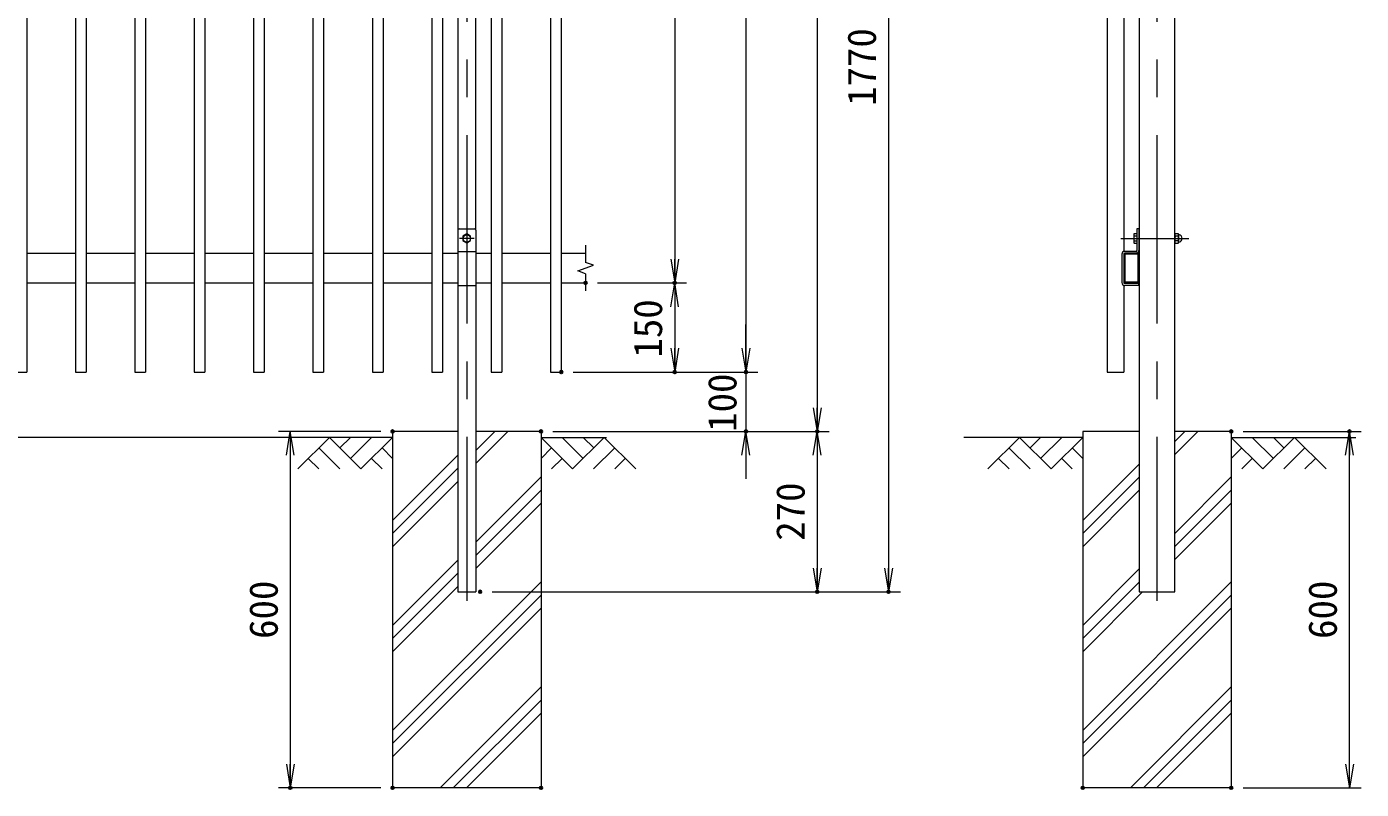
# Model space of a CAD drawing. Units: millimetres at full size. Extents: x -4200 to 4200, y -2970 to 2970.
# Drawn here: x -2024 to 223, y -734 to 550 of the extents above; entities that cross this region are included whole.
import ezdxf
from ezdxf.enums import TextEntityAlignment as Align

# ---------------------------------------------------------------- set-up
doc = ezdxf.new("R2010")
doc.units = ezdxf.units.MM
doc.header["$LTSCALE"] = 10
doc.header["$PDMODE"] = 32
doc.header["$PDSIZE"] = 5
doc.linetypes.add('USER1', pattern=[50.8, 31.75, -6.35, 6.35, -6.35])
for name, color, linetype, lineweight in [('0-0_D-STR1', 1, 'Continuous', 18), ('0-1_D-BMK', 2, 'USER1', 13), ('0-2_D-BGD', 7, 'Continuous', 18), ('0-3_D-STR4', 7, 'Continuous', 18), ('0-4_D-DCR-HCH', 7, 'Continuous', 13), ('0-5_D-STR3', 3, 'Continuous', 13), ('0-6_D-STR-DIM', 7, 'Continuous', 13), ('0-7_0', 7, 'Continuous', 18)]:
    doc.layers.add(name, color=color, linetype=linetype, lineweight=lineweight)
doc.layers.add('0-8_Defpoints', color=253, linetype='Continuous')
doc.styles.add('ＭＳ ゴシック', font='')
doc.styles.get('ＭＳ ゴシック').set_extended_font_data('MS Gothic')

# ---------------------------------------------------------------- blocks, each defined once
blk = doc.blocks.new('_Open')
at = {"layer": '0-7_0'}
blk.add_line((-10, 1.667), (0, 0), dxfattribs=at)
blk.add_lwpolyline([(-10, -1.667), (0, 0), (-10, 0)], dxfattribs=at)

msp = doc.modelspace()

# ---------------------------------------------------------------- linework, layer by layer
at = {"layer": '0-0_D-STR1'}
for p, q in [((-2024.25, 1368.92), (-2024.25, -31.08)), ((-1924.25, 1368.92), (-1924.25, -31.08)), ((-1824.25, 1368.92), (-1824.25, -31.08)), ((-1724.25, 1368.92), (-1724.25, -31.08)), ((-1624.25, 1368.92), (-1624.25, -31.08)), ((-1524.25, 1368.92), (-1524.25, -31.08)), ((-1424.25, 1368.92), (-1424.25, -31.08)), ((-1324.25, 1368.92), (-1324.25, -31.08)), ((-1224.25, 1368.92), (-1224.25, -31.08)), ((-1124.25, 1368.92), (-1124.25, -31.08)), ((-205.23, 1368.92), (-205.23, -31.08)), ((-151.23, 1358.92), (-151.23, -401.08)), ((-91.23, -401.08), (-91.23, 1358.92)), ((-1298.25, 1164.72), (-1298.25, 207.92)), ((-1268.25, 207.92), (-1268.25, 1164.72)), ((-177.23, 1164.99), (-177.23, 171.84)), ((-2024.25, 168.92), (-1942.25, 168.92)), ((-1924.25, 168.92), (-1842.25, 168.92)), ((-1824.25, 168.92), (-1742.25, 168.92)), ((-1724.25, 168.92), (-1642.25, 168.92)), ((-1624.25, 168.92), (-1542.25, 168.92)), ((-1524.25, 168.92), (-1442.25, 168.92)), ((-1424.25, 168.92), (-1342.25, 168.92)), ((-1324.25, 168.92), (-1298.25, 168.92)), ((-1268.25, 168.92), (-1242.25, 168.92)), ((-1224.25, 168.92), (-1142.25, 168.92)), ((-1124.25, 168.92), (-1083.25, 168.92)), ((-177.23, 166.82), (-177.23, 119.52)), ((-175.63, 166.82), (-175.63, 121.02)), ((-153.68, 168.92), (-175.13, 168.92)), ((-153.68, 167.32), (-175.13, 167.32)), ((-152.83, 121.02), (-152.83, 166.47)), ((-151.23, 121.02), (-151.23, 166.47)), ((-2024.25, 118.92), (-1942.25, 118.92)), ((-1924.25, 118.92), (-1842.25, 118.92)), ((-1824.25, 118.92), (-1742.25, 118.92)), ((-1724.25, 118.92), (-1642.25, 118.92)), ((-1624.25, 118.92), (-1542.25, 118.92)), ((-1524.25, 118.92), (-1442.25, 118.92)), ((-1424.25, 118.92), (-1342.25, 118.92)), ((-1324.25, 118.92), (-1298.25, 118.92)), ((-1298.25, 114.72), (-1298.25, -401.08)), ((-1268.25, 118.92), (-1242.25, 118.92)), ((-1268.25, 114.72), (-1268.25, -401.08)), ((-1224.25, 118.92), (-1142.25, 118.92)), ((-1124.25, 118.92), (-1083.25, 118.92)), ((-177.23, 114.99), (-177.23, -31.08)), ((-175.13, 120.52), (-153.33, 120.52)), ((-175.13, 118.92), (-153.33, 118.92)), ((-205.23, -31.08), (-177.23, -31.08)), ((-1298.25, -401.08), (-1268.25, -401.08)), ((-151.23, -401.08), (-91.23, -401.08))]:
    msp.add_line(p, q, dxfattribs=at)
for points in [[(-2042.25, 1368.92), (-2042.25, -31.08), (-2024.25, -31.08)], [(-1942.25, 1368.92), (-1942.25, -31.08), (-1924.25, -31.08)], [(-1842.25, 1368.92), (-1842.25, -31.08), (-1824.25, -31.08)], [(-1742.25, 1368.92), (-1742.25, -31.08), (-1724.25, -31.08)], [(-1642.25, 1368.92), (-1642.25, -31.08), (-1624.25, -31.08)], [(-1542.25, 1368.92), (-1542.25, -31.08), (-1524.25, -31.08)], [(-1442.25, 1368.92), (-1442.25, -31.08), (-1424.25, -31.08)], [(-1342.25, 1368.92), (-1342.25, -31.08), (-1324.25, -31.08)], [(-1242.25, 1368.92), (-1242.25, -31.08), (-1224.25, -31.08)], [(-1142.25, 1368.92), (-1142.25, -31.08), (-1124.25, -31.08)]]:
    msp.add_lwpolyline(points, dxfattribs=at)
for centre, radius, start, end in [((-175.13, 166.82), 2.1, 90, 180.00049), ((-175.13, 166.82), 0.5, 90, 179.99992), ((-153.68, 166.47), 2.45, 0, 90.00001), ((-153.68, 166.47), 0.85, 0, 90.00002), ((-175.13, 121.02), 2.1, 180.00029, 270), ((-175.13, 121.02), 0.5, 179.99992, 270), ((-153.33, 121.02), 0.5, 270, 0.00043), ((-153.33, 121.02), 2.1, 270, 0.0003)]:
    msp.add_arc(centre, radius, start, end, dxfattribs=at)
at = {"layer": '0-1_D-BMK'}
for p, q in [((-1283.25, 1383.92), (-1283.25, -416.08)), ((-121.23, 1383.92), (-121.23, -416.08)), ((-1283.25, 203.92), (-1283.25, 183.92)), ((-1270.75, 193.92), (-1295.75, 193.92)), ((-181.82, 193.92), (-67.78, 193.92))]:
    msp.add_line(p, q, dxfattribs=at)
at = {"layer": '0-2_D-BGD'}
for p, q in [((-1408.25, -141.08), (-3158.25, -141.08)), ((-1158.25, -141.08), (-1048.25, -141.08)), ((-246.23, -141.08), (-446.23, -141.08)), ((3.77, -141.08), (213.77, -141.08))]:
    msp.add_line(p, q, dxfattribs=at)
at = {"layer": '0-3_D-STR4'}
for p, q in [((-1408.25, -131.08), (-1408.25, -731.08)), ((-1298.25, -131.08), (-1408.25, -131.08)), ((-1158.25, -131.08), (-1268.25, -131.08)), ((-1158.25, -131.08), (-1158.25, -731.08)), ((-246.23, -131.08), (-246.23, -731.08)), ((-151.23, -131.08), (-246.23, -131.08)), ((3.77, -131.08), (-91.23, -131.08)), ((3.77, -131.08), (3.77, -731.08)), ((-1158.25, -731.08), (-1408.25, -731.08)), ((3.77, -731.08), (-246.23, -731.08))]:
    msp.add_line(p, q, dxfattribs=at)
at = {"layer": '0-4_D-DCR-HCH'}
for p, q in [((-1268.25, -185.1), (-1214.23, -131.08)), ((-1268.25, -163), (-1236.33, -131.08)), ((-91.23, -170.1), (-52.21, -131.08)), ((-91.23, -148), (-74.31, -131.08)), ((-1514.67, -141.08), (-1567.88, -194.29)), ((-1514.67, -141.08), (-1461.46, -194.29)), ((-1496.93, -158.82), (-1479.2, -141.08)), ((-1479.2, -176.56), (-1443.72, -141.08)), ((-1461.46, -194.29), (-1408.25, -141.08)), ((-1105.03, -194.29), (-1158.25, -141.08)), ((-1087.3, -176.56), (-1122.77, -141.08)), ((-1051.82, -141.08), (-1105.03, -194.29)), ((-1069.47, -158.91), (-1087.3, -141.08)), ((-1051.82, -141.08), (-998.61, -194.29)), ((-352.65, -141.08), (-405.86, -194.29)), ((-352.65, -141.08), (-299.44, -194.29)), ((-334.91, -158.82), (-317.18, -141.08)), ((-317.18, -176.56), (-281.7, -141.08)), ((-299.44, -194.29), (-246.23, -141.08)), ((56.99, -194.29), (3.77, -141.08)), ((74.72, -176.56), (39.25, -141.08)), ((110.2, -141.08), (56.99, -194.29)), ((92.55, -158.91), (74.72, -141.08)), ((110.2, -141.08), (163.41, -194.29)), ((-1550.15, -176.56), (-1532.33, -194.29)), ((-1532.41, -158.82), (-1496.77, -194.29)), ((-1443.72, -176.56), (-1425.9, -194.29)), ((-1425.98, -158.82), (-1408.25, -176.48)), ((-1408.25, -280.91), (-1298.25, -170.91)), ((-1140.51, -158.82), (-1158.25, -176.48)), ((-1122.77, -176.56), (-1140.59, -194.29)), ((-1034.09, -158.82), (-1069.72, -194.29)), ((-1016.35, -176.56), (-1034.17, -194.29)), ((-388.13, -176.56), (-370.31, -194.29)), ((-370.39, -158.82), (-334.75, -194.29)), ((-281.7, -176.56), (-263.88, -194.29)), ((-263.96, -158.82), (-246.23, -176.48)), ((21.51, -158.82), (3.77, -176.48)), ((39.25, -176.56), (21.43, -194.29)), ((127.93, -158.82), (92.3, -194.29)), ((145.67, -176.56), (127.85, -194.29)), ((-1408.25, -303), (-1298.25, -193)), ((-246.23, -280.91), (-151.23, -185.91)), ((-1408.25, -325.1), (-1298.25, -215.1)), ((-1268.25, -317.68), (-1158.25, -207.68)), ((-246.23, -303), (-151.23, -208)), ((-91.23, -302.68), (3.77, -207.68)), ((-1268.25, -339.78), (-1158.25, -229.78)), ((-246.23, -325.1), (-151.23, -230.1)), ((-91.23, -324.78), (3.77, -229.78)), ((-1268.25, -361.88), (-1158.25, -251.88)), ((-91.23, -346.88), (3.77, -251.88)), ((-1408.25, -457.68), (-1298.25, -347.68)), ((-1408.25, -479.78), (-1298.25, -369.78)), ((-246.23, -457.68), (-151.23, -362.68)), ((-1408.25, -634.46), (-1158.25, -384.46)), ((-1408.25, -501.88), (-1298.25, -391.88)), ((-246.23, -634.46), (3.77, -384.46)), ((-246.23, -479.78), (-151.23, -384.78)), ((-246.23, -501.88), (-145.43, -401.08)), ((-1408.25, -656.56), (-1158.25, -406.56)), ((-246.23, -656.56), (3.77, -406.56)), ((-1408.25, -678.65), (-1158.25, -428.65)), ((-246.23, -678.65), (3.77, -428.65)), ((-1328.09, -731.08), (-1158.25, -561.24)), ((-166.07, -731.08), (3.77, -561.24)), ((-1306, -731.08), (-1158.25, -583.33)), ((-143.98, -731.08), (3.77, -583.33)), ((-1283.9, -731.08), (-1158.25, -605.43)), ((-121.88, -731.08), (3.77, -605.43))]:
    msp.add_line(p, q, dxfattribs=at)
at = {"layer": '0-5_D-STR3'}
for p, q in [((-1298.25, 207.92), (-1298.25, 114.72)), ((-1296.25, 209.92), (-1270.25, 209.92)), ((-1268.25, 207.92), (-1268.25, 114.72)), ((-154.93, 209.92), (-154.93, 173.72)), ((-151.73, 209.92), (-154.93, 209.92)), ((-151.73, 209.92), (-151.73, 173.72)), ((-160.43, 200.15), (-160.43, 187.81)), ((-159.43, 202.02), (-154.93, 202.02)), ((-159.43, 197.97), (-154.93, 197.97)), ((-159.43, 189.87), (-154.93, 189.87)), ((-159.43, 185.82), (-154.93, 185.82)), ((-154.93, 202.02), (-154.93, 185.82)), ((-151.23, 197.92), (-151.73, 197.92)), ((-151.23, 189.92), (-151.73, 189.92)), ((-91.23, 200.09), (-91.23, 187.74)), ((-91.23, 200.09), (-91.23, 187.74)), ((-90.23, 201.96), (-85.73, 201.96)), ((-85.73, 197.91), (-90.23, 197.91)), ((-85.73, 189.81), (-90.23, 189.81)), ((-90.23, 185.76), (-85.73, 185.76)), ((-84.73, 200.09), (-84.73, 187.74)), ((-84.73, 200.09), (-84.73, 187.74)), ((-1298.25, 172.12), (-1268.25, 172.12)), ((-180.43, 167.32), (-180.43, 119.52)), ((-177.23, 167.32), (-177.23, 119.52)), ((-156.53, 172.12), (-175.63, 172.12)), ((-156.03, 168.92), (-175.13, 168.92)), ((-1298.25, 114.72), (-1268.25, 114.72)), ((-152.23, 117.92), (-175.63, 117.92)), ((-152.23, 114.72), (-175.63, 114.72)), ((-152.23, 117.92), (-152.23, 114.72))]:
    msp.add_line(p, q, dxfattribs=at)
msp.add_lwpolyline([(-1276.75, 197.67), (-1283.25, 201.42), (-1289.75, 197.67), (-1289.75, 190.16), (-1283.25, 186.41), (-1276.75, 190.16)], close=True, dxfattribs=at)
msp.add_circle((-1283.25, 193.92), 6.25, dxfattribs=at)
for centre, radius, start, end in [((-1296.25, 207.92), 2, 90, 180), ((-1270.25, 207.92), 2, 0, 90), ((-157.89, 199.99), 2.54, 127.21089, 232.78911), ((-151.73, 193.92), 8.7, 152.26063, 207.73937), ((-157.88, 187.84), 2.55, 127.42505, 232.57495), ((-88.69, 199.93), 2.54, 127.21089, 232.78911), ((-82.53, 193.86), 8.7, 152.26063, 207.73937), ((-88.68, 187.78), 2.55, 127.42505, 232.57495), ((-93.43, 193.86), 8.7, 332.26063, 27.73937), ((-87.28, 187.78), 2.55, 307.42505, 52.57495), ((-87.26, 199.93), 2.54, 307.21089, 52.78911), ((-84.35, 200.8), 0.5, 189.83916, 262.83194), ((-84.35, 186.91), 0.5, 97.16806, 163.42019), ((-85.23, 193.86), 6.5, 277.16806, 82.83194), ((-175.63, 167.32), 4.8, 90, 180), ((-175.63, 167.32), 1.6, 90, 180), ((-156.53, 173.72), 1.6, 270, 0), ((-156.53, 173.72), 4.8, 270, 0), ((-175.63, 119.52), 4.8, 180, 270), ((-175.63, 119.52), 1.6, 180, 270)]:
    msp.add_arc(centre, radius, start, end, dxfattribs=at)
at = {"layer": '0-6_D-STR-DIM'}
for p, q in [((-813.25, 1368.92), (-813.25, -31.08)), ((-693.25, 1368.92), (-693.25, -131.08)), ((-573.25, 1368.92), (-573.25, -401.08)), ((-933.25, 1218.92), (-933.25, 118.92)), ((-1083.25, 182.35), (-1083.25, 153.54)), ((-1096.46, 139.11), (-1070.03, 148.73)), ((-1083.25, 134.3), (-1096.46, 139.11)), ((-1070.03, 148.73), (-1083.25, 153.54)), ((-1083.25, 134.3), (-1083.25, 105.49)), ((-1063.25, 118.92), (-913.25, 118.92)), ((-1063.25, 118.92), (-913.25, 118.92)), ((-933.25, 118.92), (-933.25, -31.08)), ((-813.25, 8.92), (-813.25, 48.92)), ((-1104.25, -31.08), (-913.25, -31.08)), ((-1104.25, -31.08), (-793.25, -31.08)), ((-1104.25, -31.08), (-793.25, -31.08)), ((-813.25, -31.08), (-813.25, -131.08)), ((-1428.25, -131.08), (-1600.37, -131.08)), ((-1580.37, -131.08), (-1580.37, -731.08)), ((-1138.25, -131.08), (-793.25, -131.08)), ((-1138.25, -131.08), (-673.25, -131.08)), ((-1138.25, -131.08), (-673.25, -131.08)), ((-693.25, -131.08), (-693.25, -401.08)), ((23.77, -131.08), (222.79, -131.08)), ((202.79, -731.08), (202.79, -131.08)), ((-813.25, -171.08), (-813.25, -211.08)), ((-1240.75, -401.08), (-673.25, -401.08)), ((-1240.75, -401.08), (-553.25, -401.08)), ((-1428.25, -731.08), (-1600.37, -731.08)), ((23.77, -731.08), (222.79, -731.08))]:
    msp.add_line(p, q, dxfattribs=at)
at = {"layer": '0-8_Defpoints'}
for p in [(-1083.25, 118.92), (-933.25, 118.92), (-1124.25, -31.08), (-933.25, -31.08), (-813.25, -31.08), (-1408.25, -131.08), (-1158.25, -131.08), (-813.25, -131.08), (-693.25, -131.08), (3.77, -131.08), (202.79, -131.08), (-1260.75, -401.08), (-693.25, -401.08), (-573.25, -401.08), (-1580.37, -731.08), (-1408.25, -731.08), (-1408.25, -731.08), (-1158.25, -731.08), (-246.23, -731.08), (3.77, -731.08), (3.77, -731.08)]:
    msp.add_point(p, dxfattribs=at)

# ---------------------------------------------------------------- block references
at = {"layer": '0-6_D-STR-DIM', "xscale": 4, "yscale": 4}
for p, rotation in [((-933.25, 118.92), 270), ((-933.25, 118.92), 90), ((-933.25, -31.08), 270), ((-813.25, -31.08), 270), ((-813.25, -31.08), 270), ((-693.25, -131.08), 270), ((-1580.37, -131.08), 90), ((-813.25, -131.08), 90), ((-693.25, -131.08), 90), ((202.79, -131.08), 90), ((-693.25, -401.08), 270), ((-573.25, -401.08), 270), ((-1580.37, -731.08), 270), ((202.79, -731.08), 270)]:
    msp.add_blockref('_Open', p, dxfattribs=dict(at, rotation=rotation))

# ---------------------------------------------------------------- texts
at = {"layer": '0-6_D-STR-DIM', "style": 'ＭＳ ゴシック'}
for s, p in [('1770', (-579.99, 417)), ('150', (-939.99, -6.75)), ('100', (-814.77, -131.75)), ('270', (-699.99, -315.1)), ('600', (-1587.12, -480.35)), ('600', (196.04, -480.35))]:
    msp.add_text(s, height=48.09, rotation=90, dxfattribs=at).set_placement(p, align=Align.BOTTOM_LEFT)

doc.saveas('drawing.dxf')
